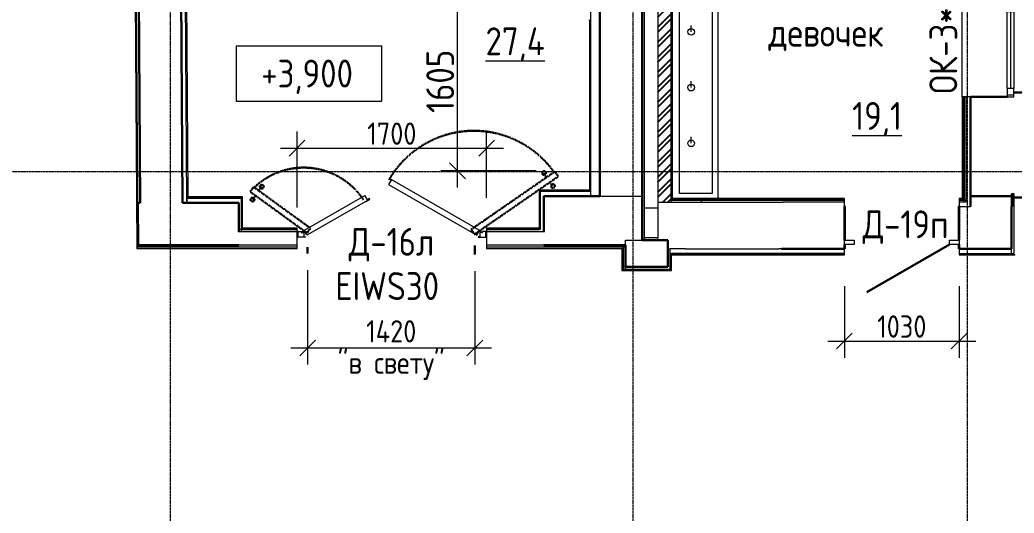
# Model space of a CAD drawing. Header units: millimetres. Extents: x -25149 to 64359, y -29707 to 46678.
# Drawn here: x 1649 to 10567, y 9878 to 14304 of the extents above; entities that cross this region are included whole.
import ezdxf

# ---------------------------------------------------------------- set-up
doc = ezdxf.new("R2010")
doc.units = ezdxf.units.MM
doc.linetypes.add('ADSK_Линия сетки', pattern=[25, 20, -2.5, 0, -2.5])
doc.linetypes.add('ADSK_Штриховая_ш3 п1_5', pattern=[4.5, 3, -1.5])
for name, color, linetype, lineweight in [('_ Окна', 7, 'Continuous', 9), ('Аннотация', 7, 'Continuous', 9), ('Двери', 7, 'Continuous', 9), ('Марки дверей', 7, 'Continuous', 20), ('Марки окон', 7, 'Continuous', 20), ('Марки помещений', 7, 'Continuous', 20), ('Окна', 7, 'Continuous', 9), ('Оси', 7, 'Continuous', 9), ('Отметки', 7, 'Continuous', 9), ('Перекрытие', 7, 'Continuous', 18), ('Размеры', 7, 'Continuous', 5), ('Сантехника', 7, 'Continuous', 18), ('Стены внутренние', 7, 'Continuous', 18), ('Стены наружные', 7, 'Continuous', 18), ('Стены несущие', 7, 'Continuous', 30), ('Стены отделка', 7, 'Continuous', 30), ('Стены перегородки', 7, 'Continuous', 30), ('Стены штриховка', 7, 'Continuous', 9)]:
    doc.layers.add(name, color=color, linetype=linetype, lineweight=lineweight)
doc.layers.add('Линии', color=7, linetype='Continuous', lineweight=9, true_color=0x00a600)
doc.styles.add('GOST Common_1', font='GOST_Common.ttf', dxfattribs={"width": 0.9, "height": 250})
doc.styles.add('GOST Common_2', font='GOST_Common.ttf', dxfattribs={"width": 0.9, "height": 250})
doc.styles.add('GOST Common_6', font='GOST_Common.ttf', dxfattribs={"width": 0.9, "height": 200})
doc.dimstyles.new('ADSK_Основной_2_5_мм_Округление_до_1_мм', dxfattribs={"dimscale": 304.8, "dimtxt": 251.428749, "dimasz": 0.463911, "dimexe": 0.492126, "dimexo": 0.492126, "dimgap": 0.098425, "dimtad": 1, "dimdec": 0, "dimdsep": 46, "dimtxsty": 'GOST Common_1', "dimblk1": 'OBLIQUE', "dimblk2": 'OBLIQUE', "dimsah": 1, "dimcen": 0.09, "dimdle": 0.492126, "dimazin": 2, "dimtfac": 1, "dimtdec": 4, "dimtix": 1, "dimtmove": 0, "dimatfit": 3, "dimfxl": 1, "dimtvp": 1, "dimtolj": 1, "dimtzin": 0, "dimlwd": 20, "dimlwe": 20, "dimarcsym": 2})
doc.dimstyles.new('ADSK_Основной_2_мм', dxfattribs={"dimscale": 304.8, "dimtxt": 201.142999, "dimasz": 0.463911, "dimexe": 0.492126, "dimexo": 0.492126, "dimgap": 0.098425, "dimtad": 1, "dimrnd": 0.01, "dimdsep": 46, "dimtxsty": 'GOST Common_6', "dimblk1": 'OBLIQUE', "dimblk2": 'OBLIQUE', "dimsah": 1, "dimcen": 0.09, "dimdle": 0.492126, "dimazin": 2, "dimtfac": 1, "dimtdec": 4, "dimtix": 1, "dimtmove": 0, "dimatfit": 3, "dimfxl": 1, "dimtvp": 1, "dimtolj": 1, "dimtzin": 0, "dimlwd": 20, "dimlwe": 20, "dimarcsym": 2})
pattern_1 = [(0, (0, 0), (406.4, 101.6), [33.528, -271.272, 33.528, -271.272, -1625.6]), (0, (0, 0), (406.4, 101.6), [-609.6, 33.528, -576.072, 33.528, -271.272, -711.2]), (0, (0, 0), (406.4, 101.6), [-1524, 33.528, -169.672, 33.528, -474.472]), (120, (152.4, 50.8), (-291.1882, 301.15272), [33.528, -271.272, 33.528, -271.272, -1625.6]), (120, (152.4, 50.8), (-291.1882, 301.15272), [-609.6, 33.528, -576.072, 33.528, -271.272, -711.2]), (120, (152.4, 50.8), (-291.1882, 301.15272), [-1524, 33.528, -169.672, 33.528, -474.472]), (240, (203.2, 254), (-115.2118, -402.75272), [33.528, -271.272, 33.528, -271.272, -1625.6]), (240, (203.2, 254), (-115.2118, -402.75272), [-609.6, 33.528, -576.072, 33.528, -271.272, -711.2]), (240, (203.2, 254), (-115.2118, -402.75272), [-1524, 33.528, -169.672, 33.528, -474.472])]

# ---------------------------------------------------------------- blocks, each defined once
blk = doc.blocks.new('АС_Дверь_Однопольная_Алюминиевая - 1030х2200 алюм ост с мат_плёнкой Д19п-3646857-План 2-го этажа')
at = {"layer": 'Двери'}
for p, q in [((-390, -110), (-303, -110)), ((-390, -150), (-390, -110)), ((-303, -150), (-390, -150)), ((-303, -110), (-303, -150)), ((553, -110), (640, -110)), ((553, -150), (553, -110)), ((640, -150), (553, -150)), ((640, -110), (640, -150))]:
    blk.add_line(p, q, dxfattribs=at)
at = {"layer": 'Двери', "lineweight": 30}
blk.add_line((553, -150), (-188.3, -578), dxfattribs=at)
blk = doc.blocks.new('dver-dpo-230 _1_ - 1700х2300Н ост алюм EIWS30 Д-16л-3687090-План 2-го этажа')
at = {"layer": 'Двери'}
for p, q in [((-21.3, 536.5), (-23.6, 532.6)), ((804, 60), (-21.3, 536.5)), ((-6.3, 522.6), (-28.8, 483.6)), ((-28.8, 483.6), (761.9, 27.1)), ((-23.6, 532.6), (-6.3, 522.6)), ((-804, 60), (-241.1, 385)), ((-241.1, 385), (-238.8, 381.1)), ((-218.8, 346.5), (-238.8, 381.1)), ((-233.7, 332.1), (-761.9, 27.1)), ((-233.7, 332.1), (-199, 352.1)), ((-201.5, 356.5), (-218.8, 346.5)), ((-199, 352.1), (-201.5, 356.5)), ((-850, 10), (-850, 60)), ((-850, 60), (-813.8, 60)), ((-840, 60), (-850, 60)), ((-850, 60), (-850, 10)), ((-773.8, 10), (-850, 10)), ((-850, 10), (-840, 10)), ((-840, 10), (-840, 60)), ((-813.8, 60), (-813.8, 54.6)), ((-811.3, 52), (-790, 52)), ((-801.8, 56.1), (-804, 60)), ((-784.4, 66.1), (-801.8, 56.1)), ((-790, 52), (-790, 16.5)), ((-787.5, 14), (-773.8, 14)), ((-761.9, 27.1), (-784.4, 66.1)), ((-773.8, 14), (-773.8, 10)), ((761.9, 27.1), (784.4, 66.1)), ((773.8, 14), (773.8, 10)), ((787.5, 14), (773.8, 14)), ((773.8, 10), (850, 10)), ((784.4, 66.1), (801.7, 56.1)), ((790, 52), (790, 16.5)), ((811.3, 52), (790, 52)), ((801.7, 56.1), (804, 60)), ((813.8, 60), (813.8, 54.6)), ((850, 60), (813.8, 60)), ((850, 60), (840, 60)), ((840, 60), (840, 10)), ((840, 10), (850, 10)), ((850, 10), (850, 60)), ((850, 10), (850, 60))]:
    blk.add_line(p, q, dxfattribs=at)
for centre, radius, start, end in [((-811.3, 54.6), 2.52, 180, 270), ((-787.5, 16.5), 2.5, 180, 270), ((787.5, 16.5), 2.5, 270, 360), ((811.3, 54.6), 2.52, 270, 0)]:
    blk.add_arc(centre, radius, start, end, dxfattribs=at)
blk = doc.blocks.new('ADSK_Умывальник с 3 смесителемями - Умывальник-1755934-План 2-го этажа')
at = {"layer": 'Сантехника'}
for p, q in [((-950, -370), (-950, -75)), ((-950, -75), (950, -75)), ((950, -75), (950, -370)), ((1000, -12), (1000, -420)), ((-500, -180), (-443, -180)), ((0, -180), (57, -180)), ((500, -180), (557, -180)), ((1000, -420), (-995.4, -420)), ((950, -370), (-950, -370))]:
    blk.add_line(p, q, dxfattribs=at)
for centre in [(-500, -180), (0, -180), (500, -180)]:
    blk.add_circle(centre, 30, dxfattribs=at)
blk = doc.blocks.new('окна_rehau_однопольное_фрамуга_сверху - 800х2240 _нов_ ОК-3_-4264304-План 2-го этажа')
at = {"layer": '_ Окна', "lineweight": 18}
for p, q in [((-420, 75), (-420, 135)), ((-420, 135), (-344, 135)), ((-344, 135), (-344, 75)), ((344, 135), (344, 75)), ((420, 135), (344, 135)), ((420, 75), (420, 135)), ((-344, 75), (-420, 75)), ((344, 75), (420, 75))]:
    blk.add_line(p, q, dxfattribs=at)
at = {"layer": '_ Окна'}
for p, q in [((-400, 75), (-400, 135)), ((-344, 105), (344, 105)), ((400, 75), (400, 135))]:
    blk.add_line(p, q, dxfattribs=at)
at = {"layer": 'Окна'}
for p, q in [((-420, 135), (-420, 75)), ((-344, 135), (-420, 135)), ((-344, 135), (344, 135)), ((420, 135), (344, 135)), ((420, 75), (420, 135)), ((-420, 75), (-344, 75)), ((344, 75), (-344, 75)), ((344, 75), (420, 75))]:
    blk.add_line(p, q, dxfattribs=at)
blk = doc.blocks.new('Высотные отметки - Рамка-12095-План 2-го этажа')
at = {"layer": 'Аннотация', "lineweight": 20}
for p, q in [((-6.5, 0), (-6.5, 5)), ((-6.5, 5), (6.5, 5)), ((6.5, 5), (6.5, 0)), ((6.5, 0), (-6.5, 0))]:
    blk.add_line(p, q, dxfattribs=at)
blk = doc.blocks.new('_Oblique')
at = {"color": 0, "linetype": 'ByBlock', "lineweight": -2}
blk.add_line((-0.5, -0.5), (0.5, 0.5), dxfattribs=at)
blk = doc.blocks.new('DIMBLOCK24-План 2-го этажа')
at = {"layer": 'Defpoints', "color": 0, "transparency": 16777216}
for p in [(9045, 12065.4), (10075, 12065.4), (10075, 11422.5)]:
    blk.add_point(p, dxfattribs=at)
at = {"layer": 'Размеры', "color": 0, "transparency": 16777216}
for p, q in [((9045, 11915.4), (9045, 11272.5)), ((10075, 11915.4), (10075, 11272.5)), ((8895, 11422.5), (10225, 11422.5))]:
    blk.add_line(p, q, dxfattribs=at)
at = {"layer": 'Размеры', "color": 0, "transparency": 16777216, "xscale": 141.4, "yscale": 141.4, "zscale": 141.4, "rotation": 180}
blk.add_blockref('_Oblique', (9045, 11422.5), dxfattribs=at)
at = {"layer": 'Размеры', "color": 0, "transparency": 16777216, "xscale": 141.4, "yscale": 141.4, "zscale": 141.4}
blk.add_blockref('_Oblique', (10075, 11422.5), dxfattribs=at)
at = {"layer": 'Размеры', "color": 0, "transparency": 16777216, "insert": (9560, 11552.5), "char_height": 200, "width": 560.473, "attachment_point": 5, "style": 'GOST Common_6'}
blk.add_mtext('\\A1;1030', dxfattribs=at)
blk = doc.blocks.new('DIMBLOCK25-План 2-го этажа')
at = {"layer": 'Defpoints', "color": 0, "transparency": 16777216}
for p in [(5835.6, 13153.2), (5835.6, 12555.9), (4135.6, 12471.8)]:
    blk.add_point(p, dxfattribs=at)
at = {"layer": 'Размеры', "color": 0, "transparency": 16777216}
for p, q in [((4135.6, 12621.8), (4135.6, 13303.2)), ((5835.6, 12705.9), (5835.6, 13303.2)), ((3985.6, 13153.2), (5985.6, 13153.2))]:
    blk.add_line(p, q, dxfattribs=at)
at = {"layer": 'Размеры', "color": 0, "transparency": 16777216, "xscale": 141.4, "yscale": 141.4, "zscale": 141.4, "rotation": 180}
blk.add_blockref('_Oblique', (4135.6, 13153.2), dxfattribs=at)
at = {"layer": 'Размеры', "color": 0, "transparency": 16777216, "xscale": 141.4, "yscale": 141.4, "zscale": 141.4}
blk.add_blockref('_Oblique', (5835.6, 13153.2), dxfattribs=at)
at = {"layer": 'Размеры', "color": 0, "transparency": 16777216, "insert": (4985.6, 13283.2), "char_height": 200, "width": 560.473, "attachment_point": 5, "style": 'GOST Common_6'}
blk.add_mtext('\\A1;1700', dxfattribs=at)
blk = doc.blocks.new('DIMBLOCK44-План 2-го этажа')
at = {"layer": 'Defpoints', "color": 0, "transparency": 16777216}
for p in [(5066.4, 14555.2), (5574.3, 14555.2), (6431.5, 12949.7)]:
    blk.add_point(p, dxfattribs=at)
at = {"layer": 'Размеры', "color": 0, "transparency": 16777216}
for p, q in [((5574.3, 12799.7), (5574.3, 14705.2)), ((5216.4, 14555.2), (5724.3, 14555.2)), ((6281.5, 12949.7), (5424.3, 12949.7))]:
    blk.add_line(p, q, dxfattribs=at)
at = {"layer": 'Размеры', "color": 0, "transparency": 16777216, "xscale": 141.4, "yscale": 141.4, "zscale": 141.4}
for p, rotation in [((5574.3, 14555.2), 90), ((5574.3, 12949.7), 270)]:
    blk.add_blockref('_Oblique', p, dxfattribs=dict(at, rotation=rotation))
at = {"layer": 'Размеры', "color": 0, "transparency": 16777216, "insert": (5419.3, 13752.5), "char_height": 250, "width": 700.591, "attachment_point": 5, "rotation": 90, "style": 'GOST Common_1'}
blk.add_mtext('\\A1;1605', dxfattribs=at)
blk = doc.blocks.new('DIMBLOCK47-План 2-го этажа')
at = {"layer": 'Defpoints', "color": 0, "transparency": 16777216}
for p in [(4229.9, 12208.3), (5729.9, 12198.3), (5729.9, 11360.8)]:
    blk.add_point(p, dxfattribs=at)
at = {"layer": 'Размеры', "color": 0, "transparency": 16777216}
for p, q in [((4229.9, 12058.3), (4229.9, 11210.8)), ((5729.9, 12048.3), (5729.9, 11210.8)), ((4079.9, 11360.8), (5879.9, 11360.8))]:
    blk.add_line(p, q, dxfattribs=at)
at = {"layer": 'Размеры', "color": 0, "transparency": 16777216, "xscale": 141.4, "yscale": 141.4, "zscale": 141.4, "rotation": 180}
blk.add_blockref('_Oblique', (4229.9, 11360.8), dxfattribs=at)
at = {"layer": 'Размеры', "color": 0, "transparency": 16777216, "xscale": 141.4, "yscale": 141.4, "zscale": 141.4}
blk.add_blockref('_Oblique', (5729.9, 11360.8), dxfattribs=at)
at = {"layer": 'Размеры', "color": 0, "transparency": 16777216, "char_height": 200, "width": 1251.859, "attachment_point": 5, "style": 'GOST Common_6'}
for s, insert in [('\\A1;1420\u200e', (4979.9, 11509.5)), ('\\A1;"в свету"', (4979.9, 11200.8))]:
    blk.add_mtext(s, dxfattribs=dict(at, insert=insert))

msp = doc.modelspace()

# ---------------------------------------------------------------- hatches: boundary and pattern name
h = msp.add_hatch()
h.set_pattern_fill('ANSI32', color=256, scale=10)
h.paths.add_polyline_path([(7490, 14835.105), (7370, 14835.105), (7370, 12668.264), (7490, 12668.264)])
h.paths.add_polyline_path([(8910, 14955.09), (7230, 14955.09), (7230, 14835.105), (8910, 14835.105)])
at = {"layer": 'Стены внутренние', "lineweight": 9}
h = msp.add_hatch(dxfattribs=at)
h.set_pattern_fill('FP_6', color=256, style=0, pattern_type=2)
h.set_pattern_definition(pattern_1)
h.paths.add_polyline_path([(10129.371, 12685.764), (10135, 12685.764), (10135, 13612.264), (10120, 13612.264), (10120, 12685.764)])
h.paths.add_polyline_path([(10120, 14452.264), (10135, 14453.264), (10135, 19395.534), (10120, 19395.534), (10120, 14602.154)])
h = msp.add_hatch(dxfattribs=at)
h.set_pattern_fill('FP_6', color=256, style=0, pattern_type=2)
h.set_pattern_definition(pattern_1)
h.paths.add_polyline_path([(7410, 12668.264), (9045, 12668.264), (9045, 12683.264), (7410, 12683.264)])
h.paths.add_polyline_path([(10117.5, 12668.264), (10117.5, 12683.264), (10075, 12683.264), (10075, 12668.264)])

# ---------------------------------------------------------------- linework, layer by layer
at = {"layer": 'Линии', "color": 7, "linetype": 'ADSK_Штриховая_ш3 п1_5', "lineweight": 30}
for p, q in [((5696.55, 12423.559), (6447.091, 12942.297)), ((6447.091, 12942.297), (6477.822, 12899.11)), ((6477.822, 12899.11), (5726.684, 12379.96)), ((6371.935, 12889.744), (6350.753, 12929.446)), ((6401.784, 12846.556), (6431.437, 12812.708)), ((3745.402, 12805.028), (3714.251, 12762.15)), ((3714.251, 12762.15), (4223.988, 12391.823)), ((4255.727, 12434.275), (3745.402, 12805.028)), ((3792.662, 12770.693), (3819.112, 12807.1)), ((3761.511, 12727.815), (3735.061, 12691.408)), ((4223.988, 12391.823), (4255.727, 12434.275)), ((5726.684, 12379.96), (5696.55, 12423.559)), ((4229.892, 12263.783), (4229.892, 12208.268)), ((5729.892, 12278.268), (5729.892, 12198.268))]:
    msp.add_line(p, q, dxfattribs=at)
for centre in [(6350.753, 12929.446), (3819.112, 12807.1), (6431.437, 12812.708), (3735.061, 12691.408)]:
    msp.add_circle(centre, 17, dxfattribs=at)
for centre, radius, start, end in [((5722.007, 12429.194), 880, 36.266099, 149.856938), ((4194.907, 12337.685), 640.942, 33.3809872, 133.8165285)]:
    msp.add_arc(centre, radius, start, end, dxfattribs=at)
at = {"layer": 'Оси', "color": 252, "linetype": 'ADSK_Линия сетки'}
for p, q in [((2999.565, -5029.374), (2999.565, 44222.998)), ((7149.565, -5029.374), (7149.565, 21857.733)), ((10149.565, -5029.374), (10149.565, 21857.733)), ((-10114.729, 12945), (56004.853, 12945))]:
    msp.add_line(p, q, dxfattribs=at)
at = {"layer": 'Перекрытие'}
for p, q in [((7250, 12618.034), (7370, 12618.034)), ((9055, 12628.264), (9045, 12628.264)), ((9045, 12618.034), (9055, 12618.034)), ((9055, 12328.264), (9055, 12628.264)), ((10065, 12628.264), (10065, 12328.264)), ((10075, 12628.264), (10065, 12628.264)), ((10065, 12618.034), (10075, 12618.034)), ((9055, 12283.783), (9045, 12283.783)), ((9055, 12249.078), (9055, 12288.264)), ((10065, 12288.264), (10065, 12249.078)), ((10075, 12283.783), (10065, 12283.783))]:
    msp.add_line(p, q, dxfattribs=at)
at = {"layer": 'Стены внутренние'}
msp.add_line((10102, 13612.264), (10102, 14452.264), dxfattribs=at)
at = {"layer": 'Стены внутренние', "color": 8, "true_color": 0x7f7f7f}
for p, q in [((3613.516, 12398.264), (3613.516, 12403.783)), ((6350, 12403.783), (6350, 12398.264)), ((3613.516, 12283.783), (3613.516, 12285.853)), ((6350, 12285.853), (6350, 12283.783))]:
    msp.add_line(p, q, dxfattribs=at)
at = {"layer": 'Стены наружные'}
msp.add_line((6758, 14295.92), (6758, 14304.332), dxfattribs=at)
at = {"layer": 'Стены несущие'}
for p, q in [((3107.283, 12663.783), (3058.905, 20102.525)), ((6850, 20102.525), (6850, 12723.783)), ((7230, 12328.264), (7230, 20102.525)), ((2679.498, 20010), (2727.275, 12663.783)), ((10685, 13652.264), (10565, 13652.264)), ((10505, 13612.264), (10175, 13612.264)), ((10175, 13612.264), (10175, 12628.264)), ((6850, 12723.783), (6350, 12723.783)), ((6350, 12723.783), (6350, 12403.783)), ((10175, 12723.557), (10565, 12722.53)), ((10555, 12628.264), (10555, 12743.557)), ((10565, 12710.53), (10685, 12710.214)), ((2707.261, 12663.783), (2709.738, 12283.783)), ((2707.261, 12663.783), (2727.261, 12663.783)), ((3613.516, 12663.783), (3107.283, 12663.783)), ((3613.516, 12403.783), (3613.516, 12663.783)), ((9045, 12328.264), (9045, 12628.264)), ((10075, 12628.264), (10075, 12328.264)), ((10545, 12249.078), (10545, 12628.264)), ((7461.078, 12328.264), (7230, 12328.264)), ((7461.078, 12088.264), (7461.078, 12328.264)), ((2709.738, 12283.783), (3613.516, 12283.783)), ((6350, 12283.783), (7081.078, 12283.783)), ((7081.078, 12283.783), (7081.078, 12088.264)), ((8481.078, 12249.078), (9045, 12249.078)), ((9045, 12249.078), (9045, 12288.264)), ((10075, 12288.264), (10075, 12249.078)), ((10075, 12249.078), (10545, 12249.078)), ((7081.078, 12088.264), (7461.078, 12088.264))]:
    msp.add_line(p, q, dxfattribs=at)
at = {"layer": 'Стены отделка', "lineweight": 9}
for p, q in [((2727.261, 12663.783), (2679.498, 19990)), ((3059.418, 20023.627), (3107.284, 12663.783)), ((3147.283, 12664.043), (3099.417, 20023.887)), ((3158.947, 12715.783), (3111.504, 20010.525)), ((2656.846, 18556), (2697.933, 12253.783)), ((2709.869, 12263.783), (2668.768, 18568)), ((6770, 12723.783), (6770, 16705.239)), ((7250, 14835.105), (7250, 12328.264)), ((7370, 14835.105), (7370, 12348.264)), ((7490, 12668.264), (7490, 14835.105)), ((7502, 12701.264), (7502, 14820.105)), ((6758, 14295.92), (6758, 12775.783)), ((6770, 14295.92), (6758, 14295.92)), ((10175, 13612.264), (10102, 13612.264)), ((10102, 13612.264), (10102, 12685.764)), ((6308, 12773.783), (6308, 12423.783)), ((6758, 12775.783), (6310, 12775.783)), ((6770, 12763.783), (6320, 12763.783)), ((6320, 12423.783), (6320, 12763.783)), ((3147.025, 12703.783), (3633.516, 12703.783)), ((3147.638, 12703.783), (3147.638, 12663.783)), ((3645.516, 12715.783), (3158.947, 12715.783)), ((3633.516, 12703.783), (3633.516, 12403.783)), ((3645.516, 12435.783), (3645.516, 12713.783)), ((7370, 12668.264), (8495, 12668.264)), ((9045, 12701.264), (7490, 12701.264)), ((9045, 12628.264), (9045, 12701.264)), ((10075, 12701.264), (10075, 12628.264)), ((10117.5, 12701.264), (10075, 12701.264)), ((10102, 12685.764), (10135, 12685.764)), ((10117.5, 12668.264), (10117.5, 12701.264)), ((10135, 12668.264), (10117.5, 12668.264)), ((10135, 12685.764), (10135, 12668.264)), ((10565, 12742.583), (10545, 12742.583)), ((10545, 12209.078), (10545, 12742.583)), ((10565, 12742.583), (10565, 12209.078)), ((3107.284, 12663.783), (3147.283, 12664.043)), ((10075, 12628.264), (10175, 12628.264)), ((3633.516, 12423.783), (3613.104, 12423.783)), ((3613.104, 12423.783), (3613.104, 12403.783)), ((3613.104, 12403.783), (3613.516, 12403.783)), ((4135.63, 12435.783), (3645.516, 12435.783)), ((4130.63, 12423.783), (4135.63, 12423.783)), ((4135.63, 12403.783), (4135.63, 12435.783)), ((5835.63, 12435.783), (5835.63, 12403.783)), ((6320, 12435.783), (5835.63, 12435.783)), ((5835.63, 12423.783), (5870.63, 12423.783)), ((6320, 12423.783), (6308, 12423.783)), ((6320, 12403.783), (6320, 12398.264)), ((7370, 12348.264), (7250, 12348.264)), ((2699.947, 12251.783), (4135.63, 12251.783)), ((2709.795, 12275.034), (2729.795, 12275.164)), ((2719.747, 12263.783), (2709.869, 12263.783)), ((2719.747, 12283.783), (2719.747, 12263.783)), ((2729.795, 12275.164), (2729.739, 12283.783)), ((4135.63, 12263.783), (4130.63, 12263.783)), ((4135.63, 12251.783), (4135.63, 12283.783)), ((5835.63, 12283.783), (5835.63, 12251.783)), ((5870.63, 12263.783), (5835.63, 12263.783)), ((5835.63, 12251.783), (7049.078, 12251.783)), ((7049.078, 12251.783), (7049.078, 12058.264)), ((7081.078, 12263.783), (7061.078, 12263.783)), ((7061.078, 12263.783), (7061.078, 12068.264)), ((7481.078, 12068.264), (7481.078, 12248.264)), ((8481.078, 12249.078), (8456.078, 12249.078)), ((9045, 12197.078), (9045, 12249.078)), ((10075, 12249.078), (10075, 12197.078)), ((7481.078, 12209.078), (7493.078, 12209.078)), ((7493.078, 12058.264), (7493.078, 12197.078)), ((7493.078, 12197.078), (9045, 12197.078)), ((8461.078, 12209.078), (7621.078, 12209.078)), ((10075, 12197.078), (10575, 12197.078)), ((10545, 12209.078), (10565, 12209.078)), ((7051.078, 12056.264), (7491.078, 12056.264)), ((7081.078, 12088.264), (7061.078, 12088.264)), ((7061.078, 12068.264), (7481.078, 12068.264)), ((7081.078, 12068.264), (7081.078, 12088.264))]:
    msp.add_line(p, q, dxfattribs=at)
at = {"layer": 'Стены перегородки', "lineweight": 18}
for p, q in [((3613.516, 12403.783), (4135.63, 12403.783)), ((4135.63, 12283.783), (4135.63, 12403.783)), ((5835.63, 12403.783), (6350, 12403.783)), ((5835.63, 12403.783), (5835.63, 12283.783)), ((4135.63, 12283.783), (3613.516, 12283.783)), ((6350, 12283.783), (5835.63, 12283.783)), ((7461.078, 12248.264), (7481.078, 12248.264)), ((7621.078, 12249.078), (7481.078, 12249.078)), ((7481.078, 12249.078), (7481.078, 12248.264)), ((7621.078, 12249.078), (7621.078, 12248.264)), ((7621.078, 12248.264), (8456.078, 12248.264))]:
    msp.add_line(p, q, dxfattribs=at)
at = {"layer": 'Стены штриховка'}
for p, q in [((3156.947, 12715.783), (3109.491, 20012.525)), ((2658.833, 18558), (2699.947, 12251.783)), ((7496, 12701.264), (7496, 14820.105)), ((6760, 12773.783), (6760, 14295.92)), ((10111, 13612.264), (10111, 12685.764)), ((10120, 13612.264), (10120, 12685.764)), ((10135, 13612.264), (10135, 12685.764)), ((6310, 12775.783), (6308, 12775.783)), ((6308, 12775.783), (6308, 12773.783)), ((6308, 12773.783), (6760, 12773.783)), ((6310, 12435.783), (6310, 12775.783)), ((3156.947, 12715.783), (3146.947, 12715.783)), ((3146.96, 12713.783), (3645.516, 12713.783)), ((3643.516, 12715.783), (3643.516, 12433.783)), ((3645.516, 12713.783), (3645.516, 12715.783)), ((6850, 12723.783), (7230, 12723.783)), ((9045, 12692.264), (7490, 12692.264)), ((9045, 12683.264), (7490, 12683.264)), ((9045, 12668.264), (8495, 12668.264)), ((10117.5, 12692.264), (10075, 12692.264)), ((10117.5, 12683.264), (10075, 12683.264)), ((10117.5, 12668.264), (10075, 12668.264)), ((3633.516, 12423.783), (4130.63, 12423.783)), ((3643.516, 12433.783), (4135.63, 12433.783)), ((5835.63, 12433.783), (6308, 12433.783)), ((5870.63, 12423.783), (6308, 12423.783)), ((7081.078, 12283.783), (7081.078, 12328.264)), ((7081.078, 12328.264), (7230, 12328.264)), ((7370, 12328.264), (7370, 12348.264)), ((2697.933, 12253.783), (4135.63, 12253.783)), ((2697.933, 12253.783), (2697.946, 12251.783)), ((2697.946, 12251.783), (2699.947, 12251.783)), ((4130.63, 12263.783), (2719.747, 12263.783)), ((5835.63, 12253.783), (7051.078, 12253.783)), ((7061.078, 12263.783), (5870.63, 12263.783)), ((7051.078, 12253.783), (7051.078, 12056.264)), ((7491.078, 12056.264), (7491.078, 12199.078)), ((7491.078, 12199.078), (9045, 12199.078)), ((7621.078, 12209.078), (7493.078, 12209.078)), ((9045, 12209.078), (8461.078, 12209.078)), ((10075, 12209.078), (10545, 12209.078)), ((10075, 12199.078), (10577, 12199.078)), ((7049.078, 12058.264), (7493.078, 12058.264)), ((7049.078, 12058.264), (7049.078, 12056.264)), ((7049.078, 12056.264), (7051.078, 12056.264)), ((7491.078, 12056.264), (7493.078, 12056.264)), ((7493.078, 12056.264), (7493.078, 12058.264))]:
    msp.add_line(p, q, dxfattribs=at)

# ---------------------------------------------------------------- block references
at = {"layer": 'Двери'}
for name, p in [('dver-dpo-230 _1_ - 1700х2300Н ост алюм EIWS30 Д-16л-3687090-План 2-го этажа', (4985.63, 12343.783)), ('АС_Дверь_Однопольная_Алюминиевая - 1030х2200 алюм ост с мат_плёнкой Д19п-3646857-План 2-го этажа', (9435, 12438.264))]:
    msp.add_blockref(name, p, dxfattribs=at)
at = {"layer": 'Окна', "rotation": 269.9999999999999}
msp.add_blockref('окна_rehau_однопольное_фрамуга_сверху - 800х2240 _нов_ ОК-3_-4264304-План 2-го этажа', (10430, 14032.264), dxfattribs=at)
at = {"layer": 'Отметки', "lineweight": 20, "xscale": 99.99999999999993, "yscale": 99.99999999999993, "zscale": 99.99999999999993}
msp.add_blockref('Высотные отметки - Рамка-12095-План 2-го этажа', (4242.824, 13570.859), dxfattribs=at)
at = {"layer": 'Сантехника', "rotation": 89.99999999999945}
msp.add_blockref('ADSK_Умывальник с 3 смесителемями - Умывальник-1755934-План 2-го этажа', (7490, 13696.685), dxfattribs=at)

# ---------------------------------------------------------------- texts
at = {"layer": 'Аннотация', "color": 1, "true_color": 0xff0000, "insert": (4479.087, 12040.51), "char_height": 250, "width": 763.56, "attachment_point": 1, "line_spacing_factor": 1.022766, "style": 'GOST Common_2'}
msp.add_mtext('\\pxt1.44,2.88,4.32,5.76,7.2,8.64,10.08,11.52,12.96,14.4,15.84,17.28,18.72,20.16,21.6,23.04,24.48,25.92,27.36,28.8,30.24,31.68,33.12,34.56,36,37.44,38.88,40.32,41.76,43.2,44.64,46.08;EIWS30', dxfattribs=at)
at = {"layer": 'Марки дверей', "lineweight": 9, "char_height": 250, "width": 803.7, "attachment_point": 5, "line_spacing_factor": 1.022766, "style": 'GOST Common_2'}
for s, insert in [('\\pxqc,t1.8,3.6,5.4,7.2,9,10.8,12.6,14.4,16.2,18,19.8,21.6,23.4,25.2,27,28.8,30.6,32.4,34.2,36,37.8,39.6,41.4,43.2,45,46.8,48.6,50.4,52.2,54,55.8,57.6;{Д-19п}', (9593.438, 12443.723)), ('\\pxqc,t1.8,3.6,5.4,7.2,9,10.8,12.6,14.4,16.2,18,19.8,21.6,23.4,25.2,27,28.8,30.6,32.4,34.2,36,37.8,39.6,41.4,43.2,45,46.8,48.6,50.4,52.2,54,55.8,57.6;{Д-16л}', (4982.022, 12286.907))]:
    msp.add_mtext(s, dxfattribs=dict(at, insert=insert))
at = {"layer": 'Марки окон', "lineweight": 9, "insert": (9932.971, 14028.657), "char_height": 250, "width": 839.7, "attachment_point": 5, "rotation": 90, "line_spacing_factor": 1.022766, "style": 'GOST Common_2'}
msp.add_mtext('\\pxqc,t1.8,3.6,5.4,7.2,9,10.8,12.6,14.4,16.2,18,19.8,21.6,23.4,25.2,27,28.8,30.6,32.4,34.2,36,37.8,39.6,41.4,43.2,45,46.8,48.6,50.4,52.2,54,55.8,57.6;{ОК-3*}', dxfattribs=at)
at = {"layer": 'Марки помещений', "lineweight": 9, "char_height": 250, "attachment_point": 5, "line_spacing_factor": 1.022766, "style": 'GOST Common_2'}
for s, insert, width in [('\\pxqc,t1.8,3.6,5.4,7.2,9,10.8,12.6,14.4,16.2,18,19.8,21.6,23.4,25.2,27,28.8,30.6,32.4,34.2,36,37.8,39.6,41.4,43.2,45,46.8,48.6,50.4,52.2,54,55.8,57.6;Уборная для девочек', (8880.024, 14382.639), 2070.75014), ('\\pxqc,t1.8,3.6,5.4,7.2,9,10.8,12.6,14.4,16.2,18,19.8,21.6,23.4,25.2,27,28.8,30.6,32.4,34.2,36,37.8,39.6,41.4,43.2,45,46.8,48.6,50.4,52.2,54,55.8,57.6;{\\L27,4}', (6091.421, 14082.986), 583.2), ('\\pxqc,t1.8,3.6,5.4,7.2,9,10.8,12.6,14.4,16.2,18,19.8,21.6,23.4,25.2,27,28.8,30.6,32.4,34.2,36,37.8,39.6,41.4,43.2,45,46.8,48.6,50.4,52.2,54,55.8,57.6;{\\L19,1}', (9338.113, 13413.067), 470.7)]:
    msp.add_mtext(s, dxfattribs=dict(at, insert=insert, width=width))
at = {"layer": 'Отметки', "lineweight": 20, "insert": (3814.148, 13947.566), "char_height": 250, "width": 1028.82257, "attachment_point": 1, "line_spacing_factor": 1.022761, "style": 'GOST Common_1'}
msp.add_mtext('+3,900', dxfattribs=at)

# ---------------------------------------------------------------- dimensions: what is measured, and where the dimension line sits
at = {"layer": 'Размеры'}
dim = msp.add_linear_dim(base=(5574.272, 14555.239), p1=(6431.532, 12949.746), p2=(5066.411, 14555.239), angle=90, dimstyle='ADSK_Основной_2_5_мм_Округление_до_1_мм', override={"dimpost": '<>', "dimfxl": 2107.407234, "dimlwd": 65535, "dimlwe": 65535}, dxfattribs=at)
dim.commit()
dim.dimension.update_dxf_attribs({"geometry": 'DIMBLOCK44-План 2-го этажа', "text_midpoint": (5419.272, 13752.493)})
for base, p1, p2, override, picture, middle in [((5835.63, 13153.159), (4135.63, 12471.771), (5835.63, 12555.889), {"dimpost": '<>', "dimfxl": 1702.079848, "dimlwd": 65535, "dimlwe": 65535}, 'DIMBLOCK25-План 2-го этажа', (4985.63, 13283.159)), ((10075, 11422.498), (9045, 12065.436), (10075, 12065.436), {"dimpost": '<>', "dimfxl": 1030, "dimlwd": 65535, "dimlwe": 65535}, 'DIMBLOCK24-План 2-го этажа', (9560, 11552.498))]:
    dim = msp.add_linear_dim(base=base, p1=p1, p2=p2, dimstyle='ADSK_Основной_2_мм', override=override, dxfattribs=at)
    dim.commit()
    dim.dimension.update_dxf_attribs({"geometry": picture, "text_midpoint": middle})
dim = msp.add_linear_dim(base=(5729.892, 11360.783), p1=(4229.892, 12208.268), p2=(5729.892, 12198.268), text='1420\u200e\\X"в свету"', dimstyle='ADSK_Основной_2_мм', override={"dimpost": '<>', "dimfxl": 1500.033333, "dimlwd": 65535, "dimlwe": 65535}, dxfattribs=at)
dim.commit()
dim.dimension.update_dxf_attribs({"geometry": 'DIMBLOCK47-План 2-го этажа', "text_midpoint": (4979.892, 11360.783)})

doc.saveas('drawing.dxf')
